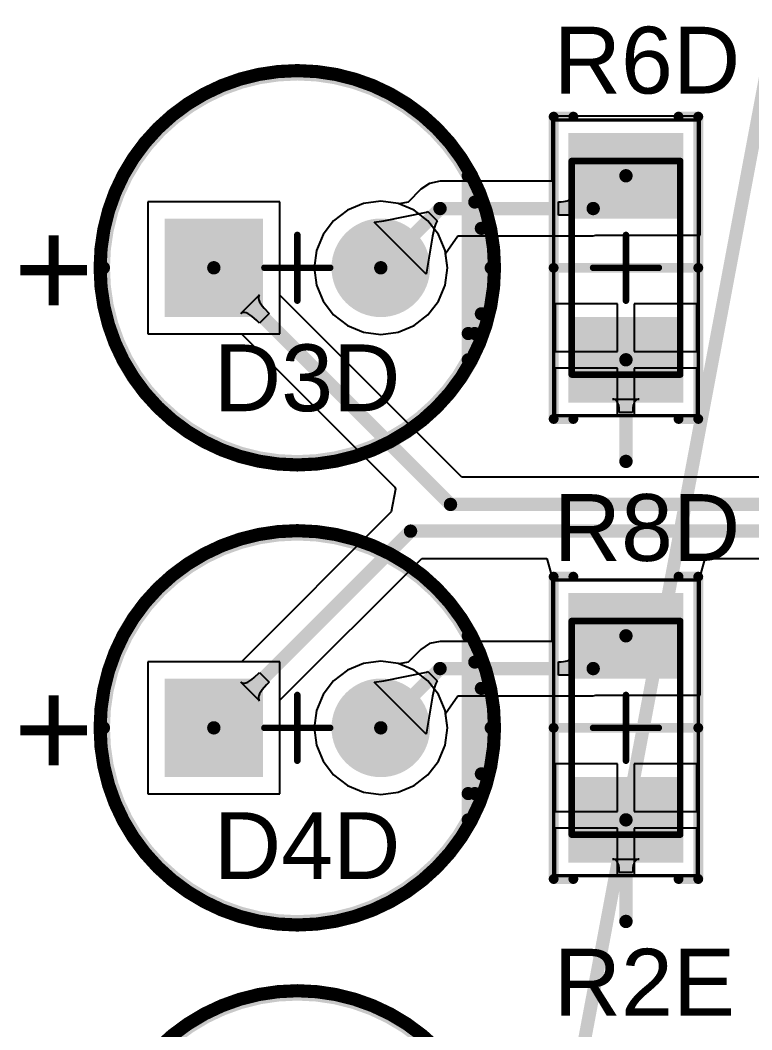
# Model space of a CAD drawing. Header units: inches. Extents: x -0.14 to 3.29, y -0.08 to 7.88.
# Drawn here: x 0.917 to 1.355, y 3.421 to 4.026 of the extents above; entities that cross this region are included whole.
import ezdxf

# ---------------------------------------------------------------- set-up
doc = ezdxf.new("R2010")
doc.units = ezdxf.units.IN
doc.header["$MEASUREMENT"] = 0
for name, color, linetype in [('Bottom Layer', 5, 'Continuous'), ('Bottom Solder', 6, 'Continuous'), ('Multi-Layer', 9, 'Continuous'), ('Pad Holes', 156, 'Continuous'), ('PCBD Notes', 76, 'Continuous'), ('Top 3D Body', 56, 'Continuous'), ('Top Courtyard', 56, 'Continuous'), ('Top Layer', 1, 'Continuous'), ('Top Overlay', 2, 'Continuous'), ('Top Paste', 8, 'Continuous'), ('Top Solder', 216, 'Continuous')]:
    doc.layers.add(name, color=color, linetype=linetype)
doc.styles.add('Arial', font='', dxfattribs={"height": 0.2})
doc.styles.get('Arial').set_extended_font_data('Arial')

# ---------------------------------------------------------------- blocks, each defined once
blk = doc.blocks.new('RES_1206_3216_313')
at = {"layer": 'Top Layer'}
for points in [[(-0.07874, -0.03248), (-0.07874, 0.03248), (-0.0315, 0.03248), (-0.0315, -0.03248)], [(0.0315, -0.03248), (0.0315, 0.03248), (0.07874, 0.03248), (0.07874, -0.03248)]]:
    blk.add_hatch(color=1, dxfattribs=at).paths.add_polyline_path(points)
at = {"layer": 'Top Paste'}
for points in [[(-0.07874, -0.03248), (-0.07874, 0.03248), (-0.0315, 0.03248), (-0.0315, -0.03248)], [(0.0315, -0.03248), (0.0315, 0.03248), (0.07874, 0.03248), (0.07874, -0.03248)]]:
    blk.add_hatch(color=8, dxfattribs=at).paths.add_polyline_path(points)
at = {"layer": 'Top Solder'}
for points in [[(-0.08071, -0.03445), (-0.08071, 0.03445), (-0.02953, 0.03445), (-0.02953, -0.03445)], [(0.02953, -0.03445), (0.02953, 0.03445), (0.08071, 0.03445), (0.08071, -0.03445)]]:
    blk.add_hatch(color=216, dxfattribs=at).paths.add_polyline_path(points)
at = {"layer": 'Top 3D Body'}
for points in [[(0.06398, 0.03248, 0.00394, 0.00394, 0), (-0.06398, 0.03248, 0.00394, 0.00394, 0)], [(-0.06398, -0.03248, 0.00394, 0.00394, 0), (-0.06398, 0.03248, 0.00394, 0.00394, 0)], [(0.06398, -0.03248, 0.00394, 0.00394, 0), (0.06398, 0.03248, 0.00394, 0.00394, 0)], [(0.06398, -0.03248, 0.00394, 0.00394, 0), (-0.06398, -0.03248, 0.00394, 0.00394, 0)]]:
    blk.add_lwpolyline(points, format="xyseb", dxfattribs=at)
for points in [[(-0.06496, 0.03248, 0.00197, 0.00197, 1), (-0.06299, 0.03248, 0.00197, 0.00197, 1)], [(-0.06496, 0.03248, 0.00197, 0.00197, 1), (-0.06299, 0.03248, 0.00197, 0.00197, 1)], [(0.06299, 0.03248, 0.00197, 0.00197, 1), (0.06496, 0.03248, 0.00197, 0.00197, 1)], [(0.06299, 0.03248, 0.00197, 0.00197, 1), (0.06496, 0.03248, 0.00197, 0.00197, 1)], [(-0.06496, -0.03248, 0.00197, 0.00197, 1), (-0.06299, -0.03248, 0.00197, 0.00197, 1)], [(-0.06496, -0.03248, 0.00197, 0.00197, 1), (-0.06299, -0.03248, 0.00197, 0.00197, 1)], [(0.06299, -0.03248, 0.00197, 0.00197, 1), (0.06496, -0.03248, 0.00197, 0.00197, 1)], [(0.06299, -0.03248, 0.00197, 0.00197, 1), (0.06496, -0.03248, 0.00197, 0.00197, 1)]]:
    blk.add_lwpolyline(points, format="xyseb", close=True, dxfattribs=at)
at = {"layer": 'Top Courtyard'}
for points in [[(0.08858, 0.04331, 0.00197, 0.00197, 0), (-0.08858, 0.04331, 0.00197, 0.00197, 0)], [(-0.08858, -0.04331, 0.00197, 0.00197, 0), (-0.08858, 0.04331, 0.00197, 0.00197, 0)], [(0.08858, -0.04331, 0.00197, 0.00197, 0), (0.08858, 0.04331, 0.00197, 0.00197, 0)], [(0, -0.01968, 0.00394, 0.00394, 0), (0, 0.01969, 0.00394, 0.00394, 0)], [(0.01969, 0, 0.00394, 0.00394, 0), (-0.01968, 0, 0.00394, 0.00394, 0)], [(0.08858, -0.04331, 0.00197, 0.00197, 0), (-0.08858, -0.04331, 0.00197, 0.00197, 0)]]:
    blk.add_lwpolyline(points, format="xyseb", dxfattribs=at)
for points in [[(-0.08907, 0.04331, 0.000984, 0.000984, 1), (-0.08809, 0.04331, 0.000984, 0.000984, 1)], [(-0.08907, 0.04331, 0.000984, 0.000984, 1), (-0.08809, 0.04331, 0.000984, 0.000984, 1)], [(0.08809, 0.04331, 0.000984, 0.000984, 1), (0.08907, 0.04331, 0.000984, 0.000984, 1)], [(0.08809, 0.04331, 0.000984, 0.000984, 1), (0.08907, 0.04331, 0.000984, 0.000984, 1)], [(-0.00098, 0.01969, 0.00197, 0.00197, 1), (0.00098, 0.01969, 0.00197, 0.00197, 1)], [(-0.02067, 0, 0.00197, 0.00197, 1), (-0.0187, 0, 0.00197, 0.00197, 1)], [(0.0187, 0, 0.00197, 0.00197, 1), (0.02067, 0, 0.00197, 0.00197, 1)], [(-0.00098, -0.01968, 0.00197, 0.00197, 1), (0.00098, -0.01968, 0.00197, 0.00197, 1)], [(-0.08907, -0.04331, 0.000984, 0.000984, 1), (-0.08809, -0.04331, 0.000984, 0.000984, 1)], [(-0.08907, -0.04331, 0.000984, 0.000984, 1), (-0.08809, -0.04331, 0.000984, 0.000984, 1)], [(0.08809, -0.04331, 0.000984, 0.000984, 1), (0.08907, -0.04331, 0.000984, 0.000984, 1)], [(0.08809, -0.04331, 0.000984, 0.000984, 1), (0.08907, -0.04331, 0.000984, 0.000984, 1)]]:
    blk.add_lwpolyline(points, format="xyseb", close=True, dxfattribs=at)
at = {"layer": 'Top Overlay'}
for points in [[(0.09055, 0.04331, 0.00591, 0.00591, 0), (-0.09055, 0.04331, 0.00591, 0.00591, 0)], [(-0.09055, 0.0315, 0.00591, 0.00591, 0), (-0.09055, 0.04331, 0.00591, 0.00591, 0)], [(0, -0.04331, 0.00591, 0.00591, 0), (0, 0.04331, 0.00591, 0.00591, 0)], [(0.09055, 0.0315, 0.00591, 0.00591, 0), (0.09055, 0.04331, 0.00591, 0.00591, 0)], [(-0.09055, -0.04331, 0.00591, 0.00591, 0), (-0.09055, -0.03149, 0.00591, 0.00591, 0)], [(0.09055, -0.04331, 0.00591, 0.00591, 0), (0.09055, -0.03149, 0.00591, 0.00591, 0)], [(0.09055, -0.04331, 0.00591, 0.00591, 0), (-0.09055, -0.04331, 0.00591, 0.00591, 0)]]:
    blk.add_lwpolyline(points, format="xyseb", dxfattribs=at)
for points in [[(-0.09203, 0.04331, 0.00295, 0.00295, 1), (-0.08908, 0.04331, 0.00295, 0.00295, 1)], [(-0.09203, 0.04331, 0.00295, 0.00295, 1), (-0.08908, 0.04331, 0.00295, 0.00295, 1)], [(-0.00148, 0.04331, 0.00295, 0.00295, 1), (0.00148, 0.04331, 0.00295, 0.00295, 1)], [(0.08908, 0.04331, 0.00295, 0.00295, 1), (0.09203, 0.04331, 0.00295, 0.00295, 1)], [(0.08908, 0.04331, 0.00295, 0.00295, 1), (0.09203, 0.04331, 0.00295, 0.00295, 1)], [(-0.09203, 0.0315, 0.00295, 0.00295, 1), (-0.08908, 0.0315, 0.00295, 0.00295, 1)], [(0.08908, 0.0315, 0.00295, 0.00295, 1), (0.09203, 0.0315, 0.00295, 0.00295, 1)], [(-0.09203, -0.03149, 0.00295, 0.00295, 1), (-0.08908, -0.03149, 0.00295, 0.00295, 1)], [(0.08908, -0.03149, 0.00295, 0.00295, 1), (0.09203, -0.03149, 0.00295, 0.00295, 1)], [(-0.09203, -0.04331, 0.00295, 0.00295, 1), (-0.08908, -0.04331, 0.00295, 0.00295, 1)], [(-0.09203, -0.04331, 0.00295, 0.00295, 1), (-0.08908, -0.04331, 0.00295, 0.00295, 1)], [(-0.00148, -0.04331, 0.00295, 0.00295, 1), (0.00148, -0.04331, 0.00295, 0.00295, 1)], [(0.08908, -0.04331, 0.00295, 0.00295, 1), (0.09203, -0.04331, 0.00295, 0.00295, 1)], [(0.08908, -0.04331, 0.00295, 0.00295, 1), (0.09203, -0.04331, 0.00295, 0.00295, 1)]]:
    blk.add_lwpolyline(points, format="xyseb", close=True, dxfattribs=at)
blk = doc.blocks.new('RES_1206_3216_333')
at = {"layer": 'Top Layer'}
for points in [[(-0.07874, -0.03248), (-0.07874, 0.03248), (-0.0315, 0.03248), (-0.0315, -0.03248)], [(0.0315, -0.03248), (0.0315, 0.03248), (0.07874, 0.03248), (0.07874, -0.03248)]]:
    blk.add_hatch(color=1, dxfattribs=at).paths.add_polyline_path(points)
at = {"layer": 'Top Paste'}
for points in [[(-0.07874, -0.03248), (-0.07874, 0.03248), (-0.0315, 0.03248), (-0.0315, -0.03248)], [(0.0315, -0.03248), (0.0315, 0.03248), (0.07874, 0.03248), (0.07874, -0.03248)]]:
    blk.add_hatch(color=8, dxfattribs=at).paths.add_polyline_path(points)
at = {"layer": 'Top Solder'}
for points in [[(-0.08071, -0.03445), (-0.08071, 0.03445), (-0.02953, 0.03445), (-0.02953, -0.03445)], [(0.02953, -0.03445), (0.02953, 0.03445), (0.08071, 0.03445), (0.08071, -0.03445)]]:
    blk.add_hatch(color=216, dxfattribs=at).paths.add_polyline_path(points)
at = {"layer": 'Top 3D Body'}
for points in [[(0.06398, 0.03248, 0.00394, 0.00394, 0), (-0.06398, 0.03248, 0.00394, 0.00394, 0)], [(-0.06398, -0.03248, 0.00394, 0.00394, 0), (-0.06398, 0.03248, 0.00394, 0.00394, 0)], [(0.06398, -0.03248, 0.00394, 0.00394, 0), (0.06398, 0.03248, 0.00394, 0.00394, 0)], [(0.06398, -0.03248, 0.00394, 0.00394, 0), (-0.06398, -0.03248, 0.00394, 0.00394, 0)]]:
    blk.add_lwpolyline(points, format="xyseb", dxfattribs=at)
for points in [[(-0.06496, 0.03248, 0.00197, 0.00197, 1), (-0.06299, 0.03248, 0.00197, 0.00197, 1)], [(-0.06496, 0.03248, 0.00197, 0.00197, 1), (-0.06299, 0.03248, 0.00197, 0.00197, 1)], [(0.06299, 0.03248, 0.00197, 0.00197, 1), (0.06496, 0.03248, 0.00197, 0.00197, 1)], [(0.06299, 0.03248, 0.00197, 0.00197, 1), (0.06496, 0.03248, 0.00197, 0.00197, 1)], [(-0.06496, -0.03248, 0.00197, 0.00197, 1), (-0.06299, -0.03248, 0.00197, 0.00197, 1)], [(-0.06496, -0.03248, 0.00197, 0.00197, 1), (-0.06299, -0.03248, 0.00197, 0.00197, 1)], [(0.06299, -0.03248, 0.00197, 0.00197, 1), (0.06496, -0.03248, 0.00197, 0.00197, 1)], [(0.06299, -0.03248, 0.00197, 0.00197, 1), (0.06496, -0.03248, 0.00197, 0.00197, 1)]]:
    blk.add_lwpolyline(points, format="xyseb", close=True, dxfattribs=at)
at = {"layer": 'Top Courtyard'}
for points in [[(0.08858, 0.04331, 0.00197, 0.00197, 0), (-0.08858, 0.04331, 0.00197, 0.00197, 0)], [(-0.08858, -0.04331, 0.00197, 0.00197, 0), (-0.08858, 0.04331, 0.00197, 0.00197, 0)], [(0.08858, -0.04331, 0.00197, 0.00197, 0), (0.08858, 0.04331, 0.00197, 0.00197, 0)], [(0, -0.01968, 0.00394, 0.00394, 0), (0, 0.01969, 0.00394, 0.00394, 0)], [(0.01968, 0, 0.00394, 0.00394, 0), (-0.01969, 0, 0.00394, 0.00394, 0)], [(0.08858, -0.04331, 0.00197, 0.00197, 0), (-0.08858, -0.04331, 0.00197, 0.00197, 0)]]:
    blk.add_lwpolyline(points, format="xyseb", dxfattribs=at)
for points in [[(-0.08908, 0.04331, 0.000984, 0.000984, 1), (-0.08809, 0.04331, 0.000984, 0.000984, 1)], [(-0.08908, 0.04331, 0.000984, 0.000984, 1), (-0.08809, 0.04331, 0.000984, 0.000984, 1)], [(0.08809, 0.04331, 0.000984, 0.000984, 1), (0.08907, 0.04331, 0.000984, 0.000984, 1)], [(0.08809, 0.04331, 0.000984, 0.000984, 1), (0.08907, 0.04331, 0.000984, 0.000984, 1)], [(-0.00098, 0.01969, 0.00197, 0.00197, 1), (0.00098, 0.01969, 0.00197, 0.00197, 1)], [(-0.02067, 0, 0.00197, 0.00197, 1), (-0.0187, 0, 0.00197, 0.00197, 1)], [(0.0187, 0, 0.00197, 0.00197, 1), (0.02067, 0, 0.00197, 0.00197, 1)], [(-0.00098, -0.01968, 0.00197, 0.00197, 1), (0.00098, -0.01968, 0.00197, 0.00197, 1)], [(-0.08908, -0.04331, 0.000984, 0.000984, 1), (-0.08809, -0.04331, 0.000984, 0.000984, 1)], [(-0.08908, -0.04331, 0.000984, 0.000984, 1), (-0.08809, -0.04331, 0.000984, 0.000984, 1)], [(0.08809, -0.04331, 0.000984, 0.000984, 1), (0.08907, -0.04331, 0.000984, 0.000984, 1)], [(0.08809, -0.04331, 0.000984, 0.000984, 1), (0.08907, -0.04331, 0.000984, 0.000984, 1)]]:
    blk.add_lwpolyline(points, format="xyseb", close=True, dxfattribs=at)
at = {"layer": 'Top Overlay'}
for points in [[(0.09055, 0.04331, 0.00591, 0.00591, 0), (-0.09055, 0.04331, 0.00591, 0.00591, 0)], [(-0.09055, 0.0315, 0.00591, 0.00591, 0), (-0.09055, 0.04331, 0.00591, 0.00591, 0)], [(0, -0.04331, 0.00591, 0.00591, 0), (0, 0.04331, 0.00591, 0.00591, 0)], [(0.09055, 0.0315, 0.00591, 0.00591, 0), (0.09055, 0.04331, 0.00591, 0.00591, 0)], [(-0.09055, -0.04331, 0.00591, 0.00591, 0), (-0.09055, -0.03149, 0.00591, 0.00591, 0)], [(0.09055, -0.04331, 0.00591, 0.00591, 0), (0.09055, -0.03149, 0.00591, 0.00591, 0)], [(0.09055, -0.04331, 0.00591, 0.00591, 0), (-0.09055, -0.04331, 0.00591, 0.00591, 0)]]:
    blk.add_lwpolyline(points, format="xyseb", dxfattribs=at)
for points in [[(-0.09203, 0.04331, 0.00295, 0.00295, 1), (-0.08907, 0.04331, 0.00295, 0.00295, 1)], [(-0.09203, 0.04331, 0.00295, 0.00295, 1), (-0.08907, 0.04331, 0.00295, 0.00295, 1)], [(-0.00148, 0.04331, 0.00295, 0.00295, 1), (0.00148, 0.04331, 0.00295, 0.00295, 1)], [(0.08907, 0.04331, 0.00295, 0.00295, 1), (0.09203, 0.04331, 0.00295, 0.00295, 1)], [(0.08907, 0.04331, 0.00295, 0.00295, 1), (0.09203, 0.04331, 0.00295, 0.00295, 1)], [(-0.09203, 0.0315, 0.00295, 0.00295, 1), (-0.08907, 0.0315, 0.00295, 0.00295, 1)], [(0.08907, 0.0315, 0.00295, 0.00295, 1), (0.09203, 0.0315, 0.00295, 0.00295, 1)], [(-0.09203, -0.03149, 0.00295, 0.00295, 1), (-0.08907, -0.03149, 0.00295, 0.00295, 1)], [(0.08907, -0.03149, 0.00295, 0.00295, 1), (0.09203, -0.03149, 0.00295, 0.00295, 1)], [(-0.09203, -0.04331, 0.00295, 0.00295, 1), (-0.08907, -0.04331, 0.00295, 0.00295, 1)], [(-0.09203, -0.04331, 0.00295, 0.00295, 1), (-0.08907, -0.04331, 0.00295, 0.00295, 1)], [(-0.00148, -0.04331, 0.00295, 0.00295, 1), (0.00148, -0.04331, 0.00295, 0.00295, 1)], [(0.08907, -0.04331, 0.00295, 0.00295, 1), (0.09203, -0.04331, 0.00295, 0.00295, 1)], [(0.08907, -0.04331, 0.00295, 0.00295, 1), (0.09203, -0.04331, 0.00295, 0.00295, 1)]]:
    blk.add_lwpolyline(points, format="xyseb", close=True, dxfattribs=at)
blk = doc.blocks.new('ED49B4F6_595F_4D62_96BB_D7184CAA9B94_416')
at = {"layer": 'Bottom Layer'}
blk.add_hatch(color=5, dxfattribs=at).paths.add_polyline_path([(-0.02244, -0.02756), (-0.07756, -0.02756), (-0.07756, 0.02756), (-0.02244, 0.02756)])
h = blk.add_hatch(color=5, dxfattribs=at)
edge = h.paths.add_edge_path()
edge.add_arc((0.05, 0), 0.02756, 0, 360)
at = {"layer": 'Bottom Solder'}
blk.add_hatch(color=6, dxfattribs=at).paths.add_polyline_path([(-0.02047, -0.02953), (-0.07953, -0.02953), (-0.07953, 0.02953), (-0.02047, 0.02953)])
h = blk.add_hatch(color=6, dxfattribs=at)
edge = h.paths.add_edge_path()
edge.add_arc((0.05, 0), 0.02953, 0, 360)
at = {"layer": 'Multi-Layer'}
blk.add_hatch(color=9, dxfattribs=at).paths.add_polyline_path([(-0.02244, -0.02756), (-0.07756, -0.02756), (-0.07756, 0.02756), (-0.02244, 0.02756)])
h = blk.add_hatch(color=9, dxfattribs=at)
edge = h.paths.add_edge_path()
edge.add_arc((0.05, 0), 0.02756, 0, 360)
at = {"layer": 'Pad Holes'}
h = blk.add_hatch(color=7, dxfattribs=at)
edge = h.paths.add_edge_path()
edge.add_arc((-0.05, 0), 0.0175, 0, 360)
h = blk.add_hatch(color=7, dxfattribs=at)
edge = h.paths.add_edge_path()
edge.add_arc((0.05, 0), 0.0175, 0, 360)
at = {"layer": 'Top Layer'}
blk.add_hatch(color=1, dxfattribs=at).paths.add_polyline_path([(-0.02244, -0.02756), (-0.07756, -0.02756), (-0.07756, 0.02756), (-0.02244, 0.02756)])
h = blk.add_hatch(color=1, dxfattribs=at)
edge = h.paths.add_edge_path()
edge.add_arc((0.05, 0), 0.02756, 0, 360)
at = {"layer": 'Top Solder'}
blk.add_hatch(color=216, dxfattribs=at).paths.add_polyline_path([(-0.02047, -0.02953), (-0.07953, -0.02953), (-0.07953, 0.02953), (-0.02047, 0.02953)])
h = blk.add_hatch(color=216, dxfattribs=at)
edge = h.paths.add_edge_path()
edge.add_arc((0.05, 0), 0.02953, 0, 360)
at = {"layer": 'Top 3D Body'}
for points in [[(0.11614, 0, 0.00394, 0.00394, 1), (-0.11614, 0, 0.00394, 0.00394, 1)], [(-0.11713, 0, 0.00197, 0.00197, 1), (-0.11516, 0, 0.00197, 0.00197, 1)], [(0.11516, 0, 0.00197, 0.00197, 1), (0.11713, 0, 0.00197, 0.00197, 1)]]:
    blk.add_lwpolyline(points, format="xyseb", close=True, dxfattribs=at)
at = {"layer": 'Top Courtyard'}
for points in [[(0.12008, 0, 0.00394, 0.00394, 1), (-0.12008, 0, 0.00394, 0.00394, 1)], [(-0.00098, 0.01968, 0.00197, 0.00197, 1), (0.00099, 0.01968, 0.00197, 0.00197, 1)], [(-0.12106, 0, 0.00197, 0.00197, 1), (-0.11909, 0, 0.00197, 0.00197, 1)], [(-0.02067, 0, 0.00197, 0.00197, 1), (-0.0187, 0, 0.00197, 0.00197, 1)], [(0.0187, 0, 0.00197, 0.00197, 1), (0.02067, 0, 0.00197, 0.00197, 1)], [(0.11909, 0, 0.00197, 0.00197, 1), (0.12106, 0, 0.00197, 0.00197, 1)], [(-0.00098, -0.01969, 0.00197, 0.00197, 1), (0.00099, -0.01969, 0.00197, 0.00197, 1)]]:
    blk.add_lwpolyline(points, format="xyseb", close=True, dxfattribs=at)
for points in [[(0, -0.01969, 0.00394, 0.00394, 0), (0, 0.01968, 0.00394, 0.00394, 0)], [(-0.01968, 0, 0.00394, 0.00394, 0), (0.01969, 0, 0.00394, 0.00394, 0)]]:
    blk.add_lwpolyline(points, format="xyseb", dxfattribs=at)
at = {"layer": 'Top Overlay'}
for points in [[(0.11614, 0, 0.00787, 0.00787, 1), (-0.11614, 0, 0.00787, 0.00787, 1)], [(0.10039, 0.05512, 0.00394, 0.00394, 1), (0.10433, 0.05512, 0.00394, 0.00394, 1)], [(0.10433, 0.03937, 0.00394, 0.00394, 1), (0.10827, 0.03937, 0.00394, 0.00394, 1)], [(0.10827, 0.02362, 0.00394, 0.00394, 1), (0.11221, 0.02362, 0.00394, 0.00394, 1)], [(-0.11811, 0, 0.00394, 0.00394, 1), (-0.11417, 0, 0.00394, 0.00394, 1)], [(0.11417, 0, 0.00394, 0.00394, 1), (0.11811, 0, 0.00394, 0.00394, 1)], [(0.10827, -0.02756, 0.00394, 0.00394, 1), (0.11221, -0.02756, 0.00394, 0.00394, 1)], [(0.10039, -0.03937, 0.00394, 0.00394, 1), (0.10433, -0.03937, 0.00394, 0.00394, 1)], [(0.10039, -0.03937, 0.00394, 0.00394, 1), (0.10433, -0.03937, 0.00394, 0.00394, 1)], [(0.10433, -0.03937, 0.00394, 0.00394, 1), (0.10827, -0.03937, 0.00394, 0.00394, 1)], [(0.10039, -0.05512, 0.00394, 0.00394, 1), (0.10433, -0.05512, 0.00394, 0.00394, 1)]]:
    blk.add_lwpolyline(points, format="xyseb", close=True, dxfattribs=at)
for points in [[(0.10236, -0.03937, 0.00787, 0.00787, 0), (0.10236, 0.05512, 0.00787, 0.00787, 0)], [(0.1063, -0.03937, 0.00787, 0.00787, 0), (0.1063, 0.03937, 0.00787, 0.00787, 0)], [(0.11024, -0.02756, 0.00787, 0.00787, 0), (0.11024, 0.02362, 0.00787, 0.00787, 0)], [(0.10236, -0.05512, 0.00787, 0.00787, 0), (0.10236, -0.03937, 0.00787, 0.00787, 0)]]:
    blk.add_lwpolyline(points, format="xyseb", dxfattribs=at)
at = {"layer": 'Top Overlay', "style": 'Arial'}
blk.add_text('+', height=0.05906, dxfattribs=at).set_placement((-0.17, -0.03))
blk = doc.blocks.new('ED49B4F6_595F_4D62_96BB_D7184CAA9B94_426')
at = {"layer": 'Bottom Layer'}
blk.add_hatch(color=5, dxfattribs=at).paths.add_polyline_path([(-0.02244, -0.02756), (-0.07756, -0.02756), (-0.07756, 0.02756), (-0.02244, 0.02756)])
h = blk.add_hatch(color=5, dxfattribs=at)
edge = h.paths.add_edge_path()
edge.add_arc((0.05, 0), 0.02756, 0, 360)
at = {"layer": 'Bottom Solder'}
blk.add_hatch(color=6, dxfattribs=at).paths.add_polyline_path([(-0.02047, -0.02953), (-0.07953, -0.02953), (-0.07953, 0.02953), (-0.02047, 0.02953)])
h = blk.add_hatch(color=6, dxfattribs=at)
edge = h.paths.add_edge_path()
edge.add_arc((0.05, 0), 0.02953, 0, 360)
at = {"layer": 'Multi-Layer'}
blk.add_hatch(color=9, dxfattribs=at).paths.add_polyline_path([(-0.02244, -0.02756), (-0.07756, -0.02756), (-0.07756, 0.02756), (-0.02244, 0.02756)])
h = blk.add_hatch(color=9, dxfattribs=at)
edge = h.paths.add_edge_path()
edge.add_arc((0.05, 0), 0.02756, 0, 360)
at = {"layer": 'Pad Holes'}
h = blk.add_hatch(color=7, dxfattribs=at)
edge = h.paths.add_edge_path()
edge.add_arc((-0.05, 0), 0.0175, 0, 360)
h = blk.add_hatch(color=7, dxfattribs=at)
edge = h.paths.add_edge_path()
edge.add_arc((0.05, 0), 0.0175, 0, 360)
at = {"layer": 'Top Layer'}
blk.add_hatch(color=1, dxfattribs=at).paths.add_polyline_path([(-0.02244, -0.02756), (-0.07756, -0.02756), (-0.07756, 0.02756), (-0.02244, 0.02756)])
h = blk.add_hatch(color=1, dxfattribs=at)
edge = h.paths.add_edge_path()
edge.add_arc((0.05, 0), 0.02756, 0, 360)
at = {"layer": 'Top Solder'}
blk.add_hatch(color=216, dxfattribs=at).paths.add_polyline_path([(-0.02047, -0.02953), (-0.07953, -0.02953), (-0.07953, 0.02953), (-0.02047, 0.02953)])
h = blk.add_hatch(color=216, dxfattribs=at)
edge = h.paths.add_edge_path()
edge.add_arc((0.05, 0), 0.02953, 0, 360)
at = {"layer": 'Top 3D Body'}
for points in [[(0.11614, 0, 0.00394, 0.00394, 1), (-0.11614, 0, 0.00394, 0.00394, 1)], [(-0.11713, 0, 0.00197, 0.00197, 1), (-0.11516, 0, 0.00197, 0.00197, 1)], [(0.11516, 0, 0.00197, 0.00197, 1), (0.11713, 0, 0.00197, 0.00197, 1)]]:
    blk.add_lwpolyline(points, format="xyseb", close=True, dxfattribs=at)
at = {"layer": 'Top Courtyard'}
for points in [[(0.12008, 0, 0.00394, 0.00394, 1), (-0.12008, 0, 0.00394, 0.00394, 1)], [(-0.00098, 0.01969, 0.00197, 0.00197, 1), (0.00099, 0.01969, 0.00197, 0.00197, 1)], [(-0.12106, 0, 0.00197, 0.00197, 1), (-0.11909, 0, 0.00197, 0.00197, 1)], [(-0.02067, 0, 0.00197, 0.00197, 1), (-0.0187, 0, 0.00197, 0.00197, 1)], [(0.0187, 0, 0.00197, 0.00197, 1), (0.02067, 0, 0.00197, 0.00197, 1)], [(0.11909, 0, 0.00197, 0.00197, 1), (0.12106, 0, 0.00197, 0.00197, 1)], [(-0.00098, -0.01968, 0.00197, 0.00197, 1), (0.00099, -0.01968, 0.00197, 0.00197, 1)]]:
    blk.add_lwpolyline(points, format="xyseb", close=True, dxfattribs=at)
for points in [[(0, -0.01968, 0.00394, 0.00394, 0), (0, 0.01969, 0.00394, 0.00394, 0)], [(-0.01968, 0, 0.00394, 0.00394, 0), (0.01969, 0, 0.00394, 0.00394, 0)]]:
    blk.add_lwpolyline(points, format="xyseb", dxfattribs=at)
at = {"layer": 'Top Overlay'}
for points in [[(0.11614, 0, 0.00787, 0.00787, 1), (-0.11614, 0, 0.00787, 0.00787, 1)], [(0.10039, 0.05512, 0.00394, 0.00394, 1), (0.10433, 0.05512, 0.00394, 0.00394, 1)], [(0.10433, 0.03937, 0.00394, 0.00394, 1), (0.10827, 0.03937, 0.00394, 0.00394, 1)], [(0.10827, 0.02362, 0.00394, 0.00394, 1), (0.11221, 0.02362, 0.00394, 0.00394, 1)], [(-0.11811, 0, 0.00394, 0.00394, 1), (-0.11417, 0, 0.00394, 0.00394, 1)], [(0.11417, 0, 0.00394, 0.00394, 1), (0.11811, 0, 0.00394, 0.00394, 1)], [(0.10827, -0.02756, 0.00394, 0.00394, 1), (0.11221, -0.02756, 0.00394, 0.00394, 1)], [(0.10039, -0.03937, 0.00394, 0.00394, 1), (0.10433, -0.03937, 0.00394, 0.00394, 1)], [(0.10039, -0.03937, 0.00394, 0.00394, 1), (0.10433, -0.03937, 0.00394, 0.00394, 1)], [(0.10433, -0.03937, 0.00394, 0.00394, 1), (0.10827, -0.03937, 0.00394, 0.00394, 1)], [(0.10039, -0.05512, 0.00394, 0.00394, 1), (0.10433, -0.05512, 0.00394, 0.00394, 1)]]:
    blk.add_lwpolyline(points, format="xyseb", close=True, dxfattribs=at)
for points in [[(0.10236, -0.03937, 0.00787, 0.00787, 0), (0.10236, 0.05512, 0.00787, 0.00787, 0)], [(0.1063, -0.03937, 0.00787, 0.00787, 0), (0.1063, 0.03937, 0.00787, 0.00787, 0)], [(0.11024, -0.02756, 0.00787, 0.00787, 0), (0.11024, 0.02362, 0.00787, 0.00787, 0)], [(0.10236, -0.05512, 0.00787, 0.00787, 0), (0.10236, -0.03937, 0.00787, 0.00787, 0)]]:
    blk.add_lwpolyline(points, format="xyseb", dxfattribs=at)
at = {"layer": 'Top Overlay', "style": 'Arial'}
blk.add_text('+', height=0.05906, dxfattribs=at).set_placement((-0.17, -0.03))
blk = doc.blocks.new('ED49B4F6_595F_4D62_96BB_D7184CAA9B94_445')
at = {"layer": 'Bottom Layer'}
blk.add_hatch(color=5, dxfattribs=at).paths.add_polyline_path([(-0.02244, -0.02756), (-0.07756, -0.02756), (-0.07756, 0.02756), (-0.02244, 0.02756)])
h = blk.add_hatch(color=5, dxfattribs=at)
edge = h.paths.add_edge_path()
edge.add_arc((0.05, 0), 0.02756, 0, 360)
at = {"layer": 'Bottom Solder'}
blk.add_hatch(color=6, dxfattribs=at).paths.add_polyline_path([(-0.02047, -0.02953), (-0.07953, -0.02953), (-0.07953, 0.02953), (-0.02047, 0.02953)])
h = blk.add_hatch(color=6, dxfattribs=at)
edge = h.paths.add_edge_path()
edge.add_arc((0.05, 0), 0.02953, 0, 360)
at = {"layer": 'Multi-Layer'}
blk.add_hatch(color=9, dxfattribs=at).paths.add_polyline_path([(-0.02244, -0.02756), (-0.07756, -0.02756), (-0.07756, 0.02756), (-0.02244, 0.02756)])
h = blk.add_hatch(color=9, dxfattribs=at)
edge = h.paths.add_edge_path()
edge.add_arc((0.05, 0), 0.02756, 0, 360)
at = {"layer": 'Pad Holes'}
h = blk.add_hatch(color=7, dxfattribs=at)
edge = h.paths.add_edge_path()
edge.add_arc((-0.05, 0), 0.0175, 0, 360)
h = blk.add_hatch(color=7, dxfattribs=at)
edge = h.paths.add_edge_path()
edge.add_arc((0.05, 0), 0.0175, 0, 360)
at = {"layer": 'Top Layer'}
blk.add_hatch(color=1, dxfattribs=at).paths.add_polyline_path([(-0.02244, -0.02756), (-0.07756, -0.02756), (-0.07756, 0.02756), (-0.02244, 0.02756)])
h = blk.add_hatch(color=1, dxfattribs=at)
edge = h.paths.add_edge_path()
edge.add_arc((0.05, 0), 0.02756, 0, 360)
at = {"layer": 'Top Solder'}
blk.add_hatch(color=216, dxfattribs=at).paths.add_polyline_path([(-0.02047, -0.02953), (-0.07953, -0.02953), (-0.07953, 0.02953), (-0.02047, 0.02953)])
h = blk.add_hatch(color=216, dxfattribs=at)
edge = h.paths.add_edge_path()
edge.add_arc((0.05, 0), 0.02953, 0, 360)
at = {"layer": 'Top 3D Body'}
for points in [[(0.11614, 0, 0.00394, 0.00394, 1), (-0.11614, 0, 0.00394, 0.00394, 1)], [(-0.11713, 0, 0.00197, 0.00197, 1), (-0.11516, 0, 0.00197, 0.00197, 1)], [(0.11516, 0, 0.00197, 0.00197, 1), (0.11713, 0, 0.00197, 0.00197, 1)]]:
    blk.add_lwpolyline(points, format="xyseb", close=True, dxfattribs=at)
at = {"layer": 'Top Courtyard'}
for points in [[(0.12008, 0, 0.00394, 0.00394, 1), (-0.12008, 0, 0.00394, 0.00394, 1)], [(-0.00098, 0.01968, 0.00197, 0.00197, 1), (0.00099, 0.01968, 0.00197, 0.00197, 1)], [(-0.12106, 0, 0.00197, 0.00197, 1), (-0.11909, 0, 0.00197, 0.00197, 1)], [(-0.02067, 0, 0.00197, 0.00197, 1), (-0.0187, 0, 0.00197, 0.00197, 1)], [(0.0187, 0, 0.00197, 0.00197, 1), (0.02067, 0, 0.00197, 0.00197, 1)], [(0.11909, 0, 0.00197, 0.00197, 1), (0.12106, 0, 0.00197, 0.00197, 1)], [(-0.00098, -0.01969, 0.00197, 0.00197, 1), (0.00099, -0.01969, 0.00197, 0.00197, 1)]]:
    blk.add_lwpolyline(points, format="xyseb", close=True, dxfattribs=at)
for points in [[(0, -0.01969, 0.00394, 0.00394, 0), (0, 0.01968, 0.00394, 0.00394, 0)], [(-0.01968, 0, 0.00394, 0.00394, 0), (0.01969, 0, 0.00394, 0.00394, 0)]]:
    blk.add_lwpolyline(points, format="xyseb", dxfattribs=at)
at = {"layer": 'Top Overlay'}
for points in [[(0.11614, 0, 0.00787, 0.00787, 1), (-0.11614, 0, 0.00787, 0.00787, 1)], [(0.10039, 0.05512, 0.00394, 0.00394, 1), (0.10433, 0.05512, 0.00394, 0.00394, 1)], [(0.10433, 0.03937, 0.00394, 0.00394, 1), (0.10827, 0.03937, 0.00394, 0.00394, 1)], [(0.10827, 0.02362, 0.00394, 0.00394, 1), (0.11221, 0.02362, 0.00394, 0.00394, 1)], [(-0.11811, 0, 0.00394, 0.00394, 1), (-0.11417, 0, 0.00394, 0.00394, 1)], [(0.11417, 0, 0.00394, 0.00394, 1), (0.11811, 0, 0.00394, 0.00394, 1)], [(0.10827, -0.02756, 0.00394, 0.00394, 1), (0.11221, -0.02756, 0.00394, 0.00394, 1)], [(0.10039, -0.03937, 0.00394, 0.00394, 1), (0.10433, -0.03937, 0.00394, 0.00394, 1)], [(0.10039, -0.03937, 0.00394, 0.00394, 1), (0.10433, -0.03937, 0.00394, 0.00394, 1)], [(0.10433, -0.03937, 0.00394, 0.00394, 1), (0.10827, -0.03937, 0.00394, 0.00394, 1)], [(0.10039, -0.05512, 0.00394, 0.00394, 1), (0.10433, -0.05512, 0.00394, 0.00394, 1)]]:
    blk.add_lwpolyline(points, format="xyseb", close=True, dxfattribs=at)
for points in [[(0.10236, -0.03937, 0.00787, 0.00787, 0), (0.10236, 0.05512, 0.00787, 0.00787, 0)], [(0.1063, -0.03937, 0.00787, 0.00787, 0), (0.1063, 0.03937, 0.00787, 0.00787, 0)], [(0.11024, -0.02756, 0.00787, 0.00787, 0), (0.11024, 0.02362, 0.00787, 0.00787, 0)], [(0.10236, -0.05512, 0.00787, 0.00787, 0), (0.10236, -0.03937, 0.00787, 0.00787, 0)]]:
    blk.add_lwpolyline(points, format="xyseb", dxfattribs=at)
at = {"layer": 'Top Overlay', "style": 'Arial'}
blk.add_text('+', height=0.05906, dxfattribs=at).set_placement((-0.17, -0.03))

msp = doc.modelspace()

# ---------------------------------------------------------------- linework, layer by layer
at = {"layer": 'Bottom Layer'}
for p, q in [((1.07224, 3.91751), (0.99312, 3.91751)), ((0.99312, 3.91751), (0.99312, 3.83839)), ((1.07224, 3.83839), (1.07224, 3.91751)), ((1.12235, 3.91649), (1.11273, 3.91251)), ((1.13268, 3.91785), (1.12235, 3.91649)), ((1.143, 3.91649), (1.13268, 3.91785)), ((1.15263, 3.91251), (1.143, 3.91649)), ((1.11273, 3.91251), (1.10446, 3.90617)), ((1.16089, 3.90617), (1.15263, 3.91251)), ((1.10446, 3.90617), (1.09812, 3.8979)), ((1.16723, 3.8979), (1.16089, 3.90617)), ((1.09812, 3.8979), (1.09414, 3.88828)), ((1.17122, 3.88828), (1.16723, 3.8979)), ((1.09414, 3.88828), (1.09278, 3.87795)), ((1.17258, 3.87795), (1.17122, 3.88828)), ((1.09278, 3.87795), (1.09414, 3.86763)), ((1.17122, 3.86763), (1.17258, 3.87795)), ((1.09414, 3.86763), (1.09812, 3.858)), ((1.16723, 3.858), (1.17122, 3.86763)), ((1.09812, 3.858), (1.10446, 3.84974)), ((1.16089, 3.84974), (1.16723, 3.858)), ((1.10446, 3.84974), (1.11273, 3.8434)), ((1.15263, 3.8434), (1.16089, 3.84974)), ((1.11273, 3.8434), (1.12235, 3.83941)), ((1.143, 3.83941), (1.15263, 3.8434)), ((0.99312, 3.83839), (1.07224, 3.83839)), ((1.12235, 3.83941), (1.13268, 3.83805)), ((1.13268, 3.83805), (1.143, 3.83941)), ((1.07224, 3.64192), (0.99312, 3.64192)), ((0.99312, 3.64192), (0.99312, 3.5628)), ((1.07224, 3.5628), (1.07224, 3.64192)), ((1.13268, 3.64226), (1.12235, 3.6409)), ((1.143, 3.6409), (1.13268, 3.64226)), ((1.11273, 3.63692), (1.10446, 3.63058)), ((1.12235, 3.6409), (1.11273, 3.63692)), ((1.15263, 3.63692), (1.143, 3.6409)), ((1.16089, 3.63058), (1.15263, 3.63692)), ((1.10446, 3.63058), (1.09812, 3.62231)), ((1.16723, 3.62231), (1.16089, 3.63058)), ((1.09812, 3.62231), (1.09414, 3.61269)), ((1.17122, 3.61269), (1.16723, 3.62231)), ((1.09414, 3.61269), (1.09278, 3.60236)), ((1.17258, 3.60236), (1.17122, 3.61269)), ((1.09278, 3.60236), (1.09414, 3.59204)), ((1.17122, 3.59204), (1.17258, 3.60236)), ((1.09414, 3.59204), (1.09812, 3.58241)), ((1.16723, 3.58241), (1.17122, 3.59204)), ((1.09812, 3.58241), (1.10446, 3.57415)), ((1.16089, 3.57415), (1.16723, 3.58241)), ((1.10446, 3.57415), (1.11273, 3.56781)), ((1.15263, 3.56781), (1.16089, 3.57415)), ((0.99312, 3.5628), (1.07224, 3.5628)), ((1.11273, 3.56781), (1.12235, 3.56382)), ((1.12235, 3.56382), (1.13268, 3.56246)), ((1.13268, 3.56246), (1.143, 3.56382)), ((1.143, 3.56382), (1.15263, 3.56781))]:
    msp.add_line(p, q, dxfattribs=at)
at = {"layer": 'PCBD Notes'}
msp.add_lwpolyline([(1.08268, 2.5, 0.00787, 0.00787, 0), (2.06693, 7.73622, 0.00787, 0.00787, 0)], format="xyseb", dxfattribs=at)
at = {"layer": 'Top Layer'}
for p, q in [((1.32401, 3.96869), (1.23505, 3.96869)), ((1.23505, 3.96869), (1.23505, 3.92976)), ((1.32401, 3.89745), (1.32401, 3.96869)), ((1.16193, 3.92852), (1.15664, 3.92498)), ((1.16817, 3.92976), (1.16193, 3.92852)), ((1.23505, 3.92976), (1.16817, 3.92976)), ((1.15664, 3.92498), (1.149, 3.91734)), ((1.24597, 3.91889), (1.24654, 3.91941)), ((1.24654, 3.91941), (1.24695, 3.92001)), ((1.24695, 3.92001), (1.2472, 3.92069)), ((1.24729, 3.92145), (1.24717, 3.90957)), ((1.2472, 3.92069), (1.24729, 3.92145)), ((1.07224, 3.91751), (0.99312, 3.91751)), ((0.99312, 3.91751), (0.99312, 3.83839)), ((1.07224, 3.86146), (1.07224, 3.91751)), ((1.12235, 3.91649), (1.11273, 3.91251)), ((1.13268, 3.91785), (1.12235, 3.91649)), ((1.143, 3.91649), (1.13268, 3.91785)), ((1.1436, 3.91625), (1.143, 3.91649)), ((1.149, 3.91734), (1.1436, 3.91625)), ((1.23917, 3.91745), (1.2407, 3.91749)), ((1.23917, 3.90945), (1.23917, 3.91745)), ((1.2407, 3.91749), (1.24208, 3.91761)), ((1.24208, 3.91761), (1.24329, 3.91781)), ((1.24329, 3.91781), (1.24435, 3.91809)), ((1.24435, 3.91809), (1.24524, 3.91845)), ((1.24524, 3.91845), (1.24597, 3.91889)), ((1.11273, 3.91251), (1.10446, 3.90617)), ((1.13447, 3.90606), (1.16009, 3.91128)), ((1.16009, 3.91128), (1.16082, 3.91175)), ((1.16082, 3.91175), (1.16648, 3.9061)), ((1.24717, 3.90957), (1.23917, 3.90945)), ((1.10446, 3.90617), (1.09812, 3.8979)), ((1.1288, 3.90524), (1.13447, 3.90606)), ((1.15996, 3.87407), (1.1288, 3.90524)), ((1.16493, 3.90225), (1.16371, 3.89695)), ((1.16549, 3.90408), (1.16493, 3.90225)), ((1.166, 3.90536), (1.16549, 3.90408)), ((1.16648, 3.9061), (1.166, 3.90536)), ((1.09812, 3.8979), (1.09414, 3.88828)), ((1.16371, 3.89695), (1.16158, 3.88487)), ((1.17144, 3.88658), (1.17891, 3.89713)), ((1.17891, 3.89713), (1.25991, 3.89713)), ((1.25991, 3.89713), (1.26148, 3.89745)), ((1.26148, 3.89745), (1.32401, 3.89745)), ((1.09414, 3.88828), (1.09278, 3.87795)), ((1.16158, 3.88487), (1.15996, 3.87407)), ((1.17258, 3.87795), (1.17144, 3.88658)), ((1.09278, 3.87795), (1.09414, 3.86763)), ((1.17122, 3.86763), (1.17258, 3.87795)), ((1.09414, 3.86763), (1.09812, 3.858)), ((1.16723, 3.858), (1.17122, 3.86763)), ((1.0488, 3.85051), (1.06012, 3.86183)), ((1.05966, 3.8612), (1.05944, 3.86047)), ((1.05944, 3.86047), (1.05944, 3.85962)), ((1.05944, 3.85962), (1.05966, 3.85866)), ((1.06012, 3.86183), (1.05966, 3.8612)), ((1.05966, 3.85866), (1.06012, 3.85758)), ((1.1812, 3.7525), (1.07224, 3.86146)), ((1.06012, 3.85758), (1.0608, 3.8564)), ((1.0608, 3.8564), (1.0617, 3.8551)), ((1.0617, 3.8551), (1.06283, 3.85368)), ((1.06283, 3.85368), (1.06577, 3.85051)), ((1.09812, 3.858), (1.10446, 3.84974)), ((1.16089, 3.84974), (1.16723, 3.858)), ((1.27453, 3.85646), (1.23705, 3.85646)), ((1.23705, 3.85646), (1.23705, 3.82783)), ((1.27453, 3.82783), (1.27453, 3.85646)), ((1.32201, 3.85646), (1.28453, 3.85646)), ((1.28453, 3.85646), (1.28453, 3.82783)), ((1.32201, 3.82783), (1.32201, 3.85646)), ((1.04943, 3.85097), (1.0488, 3.85051)), ((1.05016, 3.85119), (1.04943, 3.85097)), ((1.05101, 3.85119), (1.05016, 3.85119)), ((1.05197, 3.85097), (1.05101, 3.85119)), ((1.05305, 3.85051), (1.05197, 3.85097)), ((1.05423, 3.84983), (1.05305, 3.85051)), ((1.05553, 3.84893), (1.05423, 3.84983)), ((1.05848, 3.84644), (1.05553, 3.84893)), ((1.06577, 3.85051), (1.06012, 3.84486)), ((1.10446, 3.84974), (1.11273, 3.8434)), ((1.15263, 3.8434), (1.16089, 3.84974)), ((1.06012, 3.84486), (1.05848, 3.84644)), ((1.11273, 3.8434), (1.12235, 3.83941)), ((1.143, 3.83941), (1.15263, 3.8434)), ((0.99312, 3.83839), (1.04917, 3.83839)), ((1.04917, 3.83839), (1.14109, 3.74647)), ((1.12235, 3.83941), (1.13268, 3.83805)), ((1.13268, 3.83805), (1.143, 3.83941)), ((1.23705, 3.82783), (1.27453, 3.82783)), ((1.28453, 3.82783), (1.32201, 3.82783)), ((1.27453, 3.81783), (1.23705, 3.81783)), ((1.23705, 3.81783), (1.23705, 3.78921)), ((1.27453, 3.78921), (1.27453, 3.81783)), ((1.32201, 3.81783), (1.28453, 3.81783)), ((1.28453, 3.81783), (1.28453, 3.78921)), ((1.32201, 3.78921), (1.32201, 3.81783)), ((1.27229, 3.79925), (1.27153, 3.79933)), ((1.27153, 3.79933), (1.28753, 3.79933)), ((1.27297, 3.79901), (1.27229, 3.79925)), ((1.27357, 3.79861), (1.27297, 3.79901)), ((1.27409, 3.79805), (1.27357, 3.79861)), ((1.28549, 3.79861), (1.28497, 3.79805)), ((1.28609, 3.79901), (1.28549, 3.79861)), ((1.28677, 3.79925), (1.28609, 3.79901)), ((1.28753, 3.79933), (1.28677, 3.79925)), ((1.27453, 3.79733), (1.27409, 3.79805)), ((1.27489, 3.79645), (1.27453, 3.79733)), ((1.27517, 3.79541), (1.27489, 3.79645)), ((1.27537, 3.79421), (1.27517, 3.79541)), ((1.27549, 3.79285), (1.27537, 3.79421)), ((1.27553, 3.79133), (1.27549, 3.79285)), ((1.28357, 3.79285), (1.28353, 3.79133)), ((1.28369, 3.79421), (1.28357, 3.79285)), ((1.28389, 3.79541), (1.28369, 3.79421)), ((1.28417, 3.79645), (1.28389, 3.79541)), ((1.28453, 3.79733), (1.28417, 3.79645)), ((1.28497, 3.79805), (1.28453, 3.79733)), ((1.23705, 3.78921), (1.27453, 3.78921)), ((1.28353, 3.79133), (1.27553, 3.79133)), ((1.28453, 3.78921), (1.32201, 3.78921)), ((1.36904, 3.7525), (1.1812, 3.7525)), ((1.14141, 3.74532), (1.13897, 3.73172)), ((1.14109, 3.74647), (1.14141, 3.74532)), ((1.13897, 3.73172), (1.04917, 3.64192)), ((1.07224, 3.61885), (1.15726, 3.70387)), ((1.15726, 3.70387), (1.23208, 3.70387)), ((1.23208, 3.70387), (1.23505, 3.6931)), ((1.32401, 3.6931), (1.32697, 3.70387)), ((1.32697, 3.70387), (1.38838, 3.70387)), ((1.23505, 3.6931), (1.23505, 3.69187)), ((1.23505, 3.69187), (1.23505, 3.65417)), ((1.32401, 3.69187), (1.32401, 3.6931)), ((1.32401, 3.62186), (1.32401, 3.69187)), ((1.16817, 3.65417), (1.16193, 3.65293)), ((1.23505, 3.65417), (1.16817, 3.65417)), ((1.15664, 3.64939), (1.149, 3.64175)), ((1.16193, 3.65293), (1.15664, 3.64939)), ((1.04917, 3.64192), (0.99312, 3.64192)), ((0.99312, 3.64192), (0.99312, 3.5628)), ((1.13268, 3.64226), (1.12235, 3.6409)), ((1.143, 3.6409), (1.13268, 3.64226)), ((1.149, 3.64175), (1.1436, 3.64066)), ((1.23917, 3.64186), (1.2407, 3.6419)), ((1.23917, 3.63386), (1.23917, 3.64186)), ((1.2407, 3.6419), (1.24208, 3.64202)), ((1.24208, 3.64202), (1.24329, 3.64222)), ((1.24329, 3.64222), (1.24435, 3.6425)), ((1.24435, 3.6425), (1.24524, 3.64286)), ((1.24524, 3.64286), (1.24597, 3.6433)), ((1.24597, 3.6433), (1.24654, 3.64382)), ((1.24654, 3.64382), (1.24695, 3.64442)), ((1.24695, 3.64442), (1.2472, 3.6451)), ((1.24729, 3.64586), (1.24717, 3.63398)), ((1.2472, 3.6451), (1.24729, 3.64586)), ((1.05693, 3.63249), (1.06012, 3.63546)), ((1.06012, 3.63546), (1.06577, 3.6298)), ((1.11273, 3.63692), (1.10446, 3.63058)), ((1.12235, 3.6409), (1.11273, 3.63692)), ((1.13447, 3.63047), (1.16009, 3.63569)), ((1.1436, 3.64066), (1.143, 3.6409)), ((1.16009, 3.63569), (1.16082, 3.63616)), ((1.16082, 3.63616), (1.16648, 3.63051)), ((1.06, 3.61849), (1.0488, 3.62968)), ((1.0488, 3.62968), (1.04941, 3.62924)), ((1.04941, 3.62924), (1.05014, 3.62903)), ((1.05014, 3.62903), (1.05098, 3.62904)), ((1.05098, 3.62904), (1.05194, 3.62928)), ((1.05194, 3.62928), (1.05302, 3.62974)), ((1.05302, 3.62974), (1.05421, 3.63043)), ((1.05421, 3.63043), (1.05551, 3.63135)), ((1.05551, 3.63135), (1.05693, 3.63249)), ((1.06577, 3.6298), (1.06418, 3.62815)), ((1.10446, 3.63058), (1.09812, 3.62231)), ((1.1288, 3.62965), (1.13447, 3.63047)), ((1.15996, 3.59848), (1.1288, 3.62965)), ((1.166, 3.62977), (1.16549, 3.62849)), ((1.16648, 3.63051), (1.166, 3.62977)), ((1.24717, 3.63398), (1.23917, 3.63386)), ((1.06075, 3.62389), (1.06006, 3.6227)), ((1.06166, 3.62519), (1.06075, 3.62389)), ((1.06418, 3.62815), (1.06166, 3.62519)), ((1.16493, 3.62666), (1.16371, 3.62136)), ((1.16549, 3.62849), (1.16493, 3.62666)), ((1.05935, 3.62067), (1.05934, 3.61983)), ((1.05934, 3.61983), (1.05956, 3.6191)), ((1.05959, 3.62163), (1.05935, 3.62067)), ((1.05956, 3.6191), (1.06, 3.61849)), ((1.06006, 3.6227), (1.05959, 3.62163)), ((1.07224, 3.5628), (1.07224, 3.61885)), ((1.09812, 3.62231), (1.09414, 3.61269)), ((1.16371, 3.62136), (1.16158, 3.60928)), ((1.17144, 3.61099), (1.17891, 3.62154)), ((1.17891, 3.62154), (1.25991, 3.62154)), ((1.25991, 3.62154), (1.26148, 3.62186)), ((1.26148, 3.62186), (1.32401, 3.62186)), ((1.09414, 3.61269), (1.09278, 3.60236)), ((1.17258, 3.60236), (1.17144, 3.61099)), ((1.16158, 3.60928), (1.15996, 3.59848)), ((1.09278, 3.60236), (1.09414, 3.59204)), ((1.17122, 3.59204), (1.17258, 3.60236)), ((1.09414, 3.59204), (1.09812, 3.58241)), ((1.16723, 3.58241), (1.17122, 3.59204)), ((1.09812, 3.58241), (1.10446, 3.57415)), ((1.16089, 3.57415), (1.16723, 3.58241)), ((1.27453, 3.58087), (1.23705, 3.58087)), ((1.23705, 3.58087), (1.23705, 3.55224)), ((1.27453, 3.55224), (1.27453, 3.58087)), ((1.32201, 3.58087), (1.28453, 3.58087)), ((1.28453, 3.58087), (1.28453, 3.55224)), ((1.32201, 3.55224), (1.32201, 3.58087)), ((1.10446, 3.57415), (1.11273, 3.56781)), ((1.15263, 3.56781), (1.16089, 3.57415)), ((0.99312, 3.5628), (1.07224, 3.5628)), ((1.11273, 3.56781), (1.12235, 3.56382)), ((1.12235, 3.56382), (1.13268, 3.56246)), ((1.13268, 3.56246), (1.143, 3.56382)), ((1.143, 3.56382), (1.15263, 3.56781)), ((1.23705, 3.55224), (1.27453, 3.55224)), ((1.28453, 3.55224), (1.32201, 3.55224)), ((1.27453, 3.54224), (1.23705, 3.54224)), ((1.23705, 3.54224), (1.23705, 3.51362)), ((1.27453, 3.51362), (1.27453, 3.54224)), ((1.32201, 3.54224), (1.28453, 3.54224)), ((1.28453, 3.54224), (1.28453, 3.51362)), ((1.32201, 3.51362), (1.32201, 3.54224)), ((1.27229, 3.52366), (1.27153, 3.52374)), ((1.27153, 3.52374), (1.28753, 3.52374)), ((1.27297, 3.52342), (1.27229, 3.52366)), ((1.27357, 3.52302), (1.27297, 3.52342)), ((1.27409, 3.52246), (1.27357, 3.52302)), ((1.27453, 3.52174), (1.27409, 3.52246)), ((1.27489, 3.52086), (1.27453, 3.52174)), ((1.27517, 3.51982), (1.27489, 3.52086)), ((1.28417, 3.52086), (1.28389, 3.51982)), ((1.28453, 3.52174), (1.28417, 3.52086)), ((1.28497, 3.52246), (1.28453, 3.52174)), ((1.28549, 3.52302), (1.28497, 3.52246)), ((1.28609, 3.52342), (1.28549, 3.52302)), ((1.28677, 3.52366), (1.28609, 3.52342)), ((1.28753, 3.52374), (1.28677, 3.52366)), ((1.27537, 3.51862), (1.27517, 3.51982)), ((1.27549, 3.51726), (1.27537, 3.51862)), ((1.27553, 3.51574), (1.27549, 3.51726)), ((1.28353, 3.51574), (1.27553, 3.51574)), ((1.28357, 3.51726), (1.28353, 3.51574)), ((1.28369, 3.51862), (1.28357, 3.51726)), ((1.28389, 3.51982), (1.28369, 3.51862)), ((1.23705, 3.51362), (1.27453, 3.51362)), ((1.28453, 3.51362), (1.32201, 3.51362))]:
    msp.add_line(p, q, dxfattribs=at)
for points in [[(1.25991, 3.91345, 0.008, 0.008, 0), (1.27953, 3.93307, 0.008, 0.008, 0)], [(1.13268, 3.87795, 0.008, 0.008, 0), (1.16817, 3.91345, 0.008, 0.008, 0)], [(1.16817, 3.91345, 0.008, 0.008, 0), (1.25991, 3.91345, 0.008, 0.008, 0)], [(1.03268, 3.87795, 0.008, 0.008, 0), (1.17444, 3.73619, 0.008, 0.008, 0)], [(1.27953, 3.76197, 0.008, 0.008, 0), (1.27953, 3.82283, 0.008, 0.008, 0)], [(1.17444, 3.73619, 0.008, 0.008, 0), (1.3758, 3.73619, 0.008, 0.008, 0)], [(1.03268, 3.60236, 0.008, 0.008, 0), (1.1505, 3.72019, 0.008, 0.008, 0)], [(1.1505, 3.72019, 0.008, 0.008, 0), (1.38838, 3.72019, 0.008, 0.008, 0)], [(1.25991, 3.63786, 0.008, 0.008, 0), (1.27953, 3.65748, 0.008, 0.008, 0)], [(1.13268, 3.60236, 0.008, 0.008, 0), (1.16817, 3.63786, 0.008, 0.008, 0)], [(1.16817, 3.63786, 0.008, 0.008, 0), (1.25991, 3.63786, 0.008, 0.008, 0)], [(1.27953, 3.48638, 0.008, 0.008, 0), (1.27953, 3.54724, 0.008, 0.008, 0)]]:
    msp.add_lwpolyline(points, format="xyseb", dxfattribs=at)
for points in [[(1.27753, 3.93307, 0.004, 0.004, 1), (1.28153, 3.93307, 0.004, 0.004, 1)], [(1.16617, 3.91345, 0.004, 0.004, 1), (1.17017, 3.91345, 0.004, 0.004, 1)], [(1.16617, 3.91345, 0.004, 0.004, 1), (1.17017, 3.91345, 0.004, 0.004, 1)], [(1.25791, 3.91345, 0.004, 0.004, 1), (1.26191, 3.91345, 0.004, 0.004, 1)], [(1.25791, 3.91345, 0.004, 0.004, 1), (1.26191, 3.91345, 0.004, 0.004, 1)], [(1.03068, 3.87795, 0.004, 0.004, 1), (1.03468, 3.87795, 0.004, 0.004, 1)], [(1.13068, 3.87795, 0.004, 0.004, 1), (1.13468, 3.87795, 0.004, 0.004, 1)], [(1.27753, 3.82283, 0.004, 0.004, 1), (1.28153, 3.82283, 0.004, 0.004, 1)], [(1.27753, 3.76197, 0.004, 0.004, 1), (1.28153, 3.76197, 0.004, 0.004, 1)], [(1.17244, 3.73619, 0.004, 0.004, 1), (1.17644, 3.73619, 0.004, 0.004, 1)], [(1.17244, 3.73619, 0.004, 0.004, 1), (1.17644, 3.73619, 0.004, 0.004, 1)], [(1.1485, 3.72019, 0.004, 0.004, 1), (1.1525, 3.72019, 0.004, 0.004, 1)], [(1.1485, 3.72019, 0.004, 0.004, 1), (1.1525, 3.72019, 0.004, 0.004, 1)], [(1.27753, 3.65748, 0.004, 0.004, 1), (1.28153, 3.65748, 0.004, 0.004, 1)], [(1.16617, 3.63786, 0.004, 0.004, 1), (1.17017, 3.63786, 0.004, 0.004, 1)], [(1.16617, 3.63786, 0.004, 0.004, 1), (1.17017, 3.63786, 0.004, 0.004, 1)], [(1.25791, 3.63786, 0.004, 0.004, 1), (1.26191, 3.63786, 0.004, 0.004, 1)], [(1.25791, 3.63786, 0.004, 0.004, 1), (1.26191, 3.63786, 0.004, 0.004, 1)], [(1.03068, 3.60236, 0.004, 0.004, 1), (1.03468, 3.60236, 0.004, 0.004, 1)], [(1.13068, 3.60236, 0.004, 0.004, 1), (1.13468, 3.60236, 0.004, 0.004, 1)], [(1.27753, 3.54724, 0.004, 0.004, 1), (1.28153, 3.54724, 0.004, 0.004, 1)], [(1.27753, 3.48638, 0.004, 0.004, 1), (1.28153, 3.48638, 0.004, 0.004, 1)]]:
    msp.add_lwpolyline(points, format="xyseb", close=True, dxfattribs=at)

# ---------------------------------------------------------------- block references
for name, p in [('ED49B4F6_595F_4D62_96BB_D7184CAA9B94_426', (1.08268, 3.87795)), ('ED49B4F6_595F_4D62_96BB_D7184CAA9B94_416', (1.08268, 3.60236)), ('ED49B4F6_595F_4D62_96BB_D7184CAA9B94_445', (1.08268, 3.32677))]:
    msp.add_blockref(name, p)
at = {"rotation": 270}
for name, p in [('RES_1206_3216_333', (1.27953, 3.87795)), ('RES_1206_3216_313', (1.27953, 3.60236))]:
    msp.add_blockref(name, p, dxfattribs=at)

# ---------------------------------------------------------------- texts
at = {"layer": 'Top Overlay', "style": 'Arial'}
for s, p in [('R6D', (1.23622, 3.98236)), ('D3D', (1.03268, 3.79205)), ('R8D', (1.23622, 3.70236)), ('D4D', (1.03268, 3.51181)), ('R2E', (1.23622, 3.43))]:
    msp.add_text(s, height=0.04, dxfattribs=at).set_placement(p)

doc.saveas('drawing.dxf')
